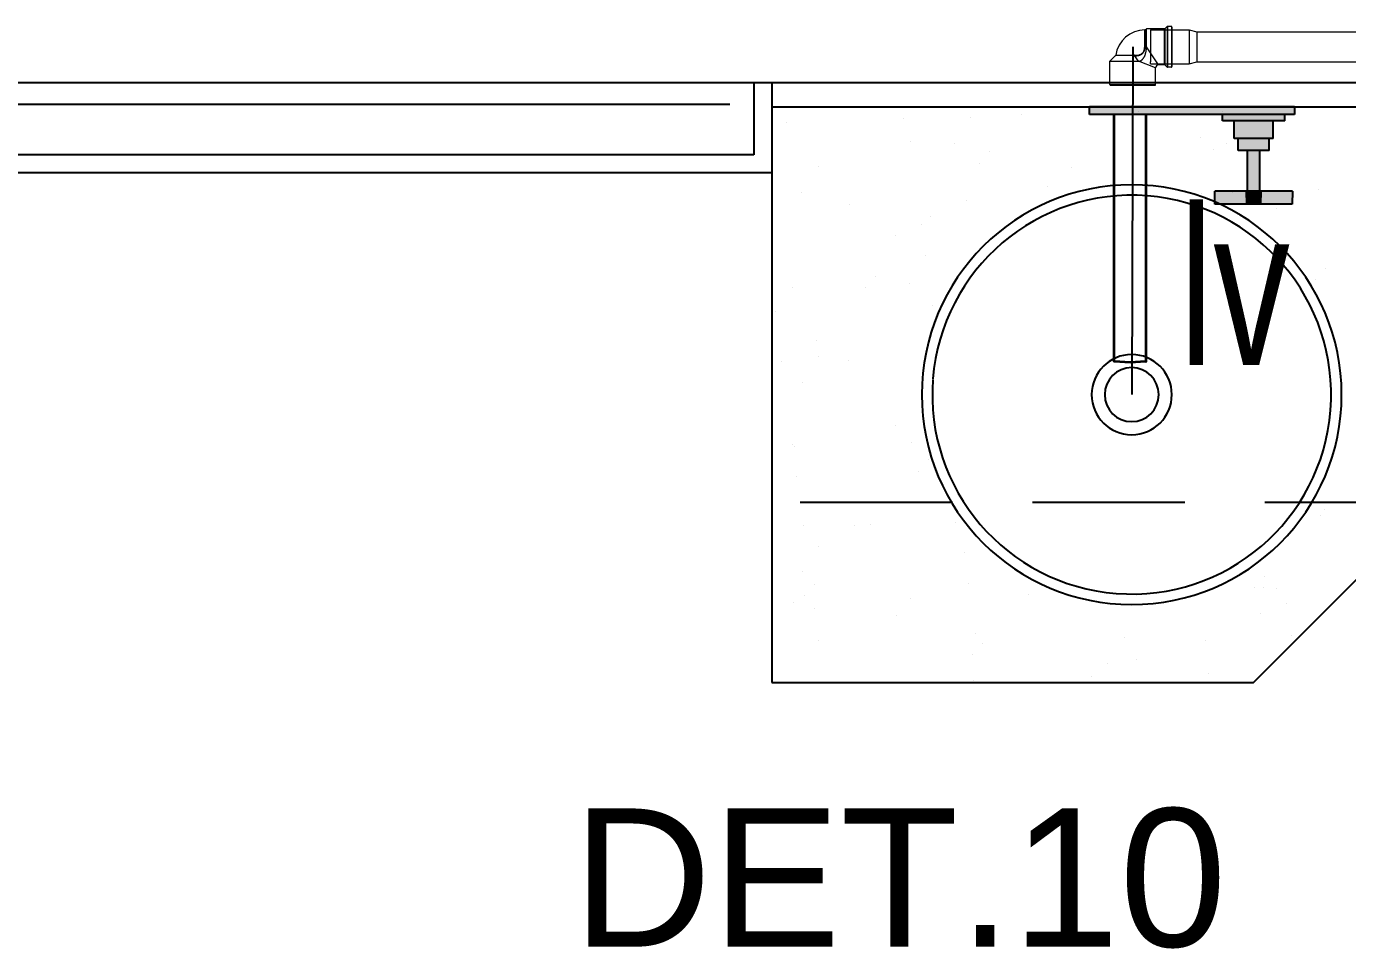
# Model space of a CAD drawing. Header units: millimetres. Extents: x 1573 to 2177, y 1587 to 1932.
# Drawn here: x 1903.029 to 1904.681, y 1909.823 to 1910.976 of the extents above; entities that cross this region are included whole.
import ezdxf

# ---------------------------------------------------------------- set-up
doc = ezdxf.new("R2010")
doc.units = ezdxf.units.MM
doc.header["$LTSCALE"] = 0.03
doc.linetypes.add('CONTINU', pattern=[0])
doc.linetypes.add('HIDDEN', pattern=[9.524999999999999, 6.35, -3.175])
for name, color, linetype in [('-HIDRO', 8, 'Continuous'), ('AF', 2, 'Continuous'), ('Prumadas_T', 2, 'Continuous')]:
    doc.layers.add(name, color=color, linetype=linetype)
doc.layers.add('TigreCad', color=2, linetype='Continuous', lineweight=13)
doc.styles.add('ARIAL', font='arial.ttf')
doc.styles.add('CELIO_COTA', font='technic_.ttf', dxfattribs={"width": 0.85})

# ---------------------------------------------------------------- blocks, each defined once
blk = doc.blocks.new('35217835p')
at = {"layer": 'TigreCad', "linetype": 'Continuous'}
for p, q in [((10.32990724760003, 14.1976573714), (11.53001045370002, 15.09998951270001)), ((10.32990716239999, 14.19765581049998), (10.33033489580004, 10.82449044179998)), ((11.53002439760002, 0.003781385699994644), (11.53000000000003, 15.09999999999999)), ((11.53002439760002, 0.003781385699994644), (11.53000000000003, 15.09999999999999)), ((26.59289321880004, 15.09999999999999), (11.53000000000003, 15.09999999999999)), ((26.59289321880004, 15.09999999999999), (11.53000000000003, 15.09999999999999)), ((26.59289321880004, -15.09999999999999), (26.59289321880004, 15.09999999999999)), ((26.59289321880004, -15.09999999999999), (26.59289321880004, 15.09999999999999)), ((28.55355339060003, 16.85355339059998), (26.94644660940003, 15.24644660939998)), ((26.94644660940003, -15.24644660940001), (26.94644660940003, 15.24644660939998)), ((28.55355339060003, 16.85355339059998), (28.55355339060003, -16.85355339060001)), ((28.90710678120001, 17), (28.90710678120001, -17)), ((32.19999999999999, 17), (28.90710678120001, 17)), ((32.19999999999999, 17), (32.19999999999999, -17)), ((32.69999999999999, 16.5), (32.69999999999999, -16.5)), ((11.53002439959999, 0.003781379299994114), (10.1998029765, -0.001856710600009137)), ((10.33033489580004, 10.82449044179998), (10.33033848939999, 10.79999701149998)), ((21.5, -15.09999999999999), (11.53002439760002, 0.003781385699994644)), ((21.5, -15.09999999999999), (11.53002439760002, 0.003781385699994644)), ((-19, -12), (-14.36148219059999, -7.361482190600015)), ((0.3220711896000239, -7.250177507399997), (0.3300619349000158, -6.896623594400012)), ((1.538986429100021, -7.331258568700008), (1.424867932000041, -7.1718115205)), ((1.538842866000039, -7.331358201400008), (1.576801619200012, -6.977786725200019)), ((4.880470398400007, -12), (1.538836893200028, -7.331350615800005)), ((10.10512345030003, -1.535603269999996), (9.826105427599998, -1.495728912999994)), ((9.980003416800002, -1.511607568000016), (9.978157099200018, -1.524225470200008)), ((10.31816927330004, -0.1127369805000171), (10.02084117390001, -0.073684197700004)), ((10.32682612150001, -0.03199091420000855), (10.02813793180002, -0.006403815100014754)), ((-19, -31.5), (-19, -12)), ((-19, -12), (4.880470398600039, -12)), ((19, -17.59999999999999), (4.880470398600039, -12)), ((19, -31.5), (19, -17.59999999999999)), ((26.59289321880004, -15.09999999999999), (21.5, -15.09999999999999)), ((26.59289321880004, -15.09999999999999), (21.5, -15.09999999999999)), ((28.55355339060003, -16.85355339060001), (26.94644660940003, -15.24644660940001)), ((32.19999999999999, -17), (28.90710678120001, -17)), ((-19, -31.5), (19, -31.5)), ((-18.5, -32), (18.5, -32))]:
    blk.add_line(p, q, dxfattribs=at)
blk.add_lwpolyline([(-14.22098712529998, -7.082924460800001), (-14.22861287259997, -7.122535359799997), (-14.25332391379999, -7.199333850599999), (-14.29006451639998, -7.271158422000013), (-14.33787814350001, -7.336139153099992), (-14.36183101309996, -7.361837358700001)], dxfattribs=at)
for centre, radius, start, end in [((10.40000000000003, -10.80000000000001), 24.9, 90.83597220210001, 171.4085674336), ((10.02942684550004, 14.59729659609999), 0.4999999992, 270.8359461052, 306.9387292093999), ((26.59289321880004, 15.59999999999999), 0.5, 270, 315.0000000024), ((28.90710678120001, 16.5), 0.5, 90, 135.0000000014), ((32.19999999999999, 16.5), 0.5, 0, 90), ((8.799095592100002, 0.1040507685999899), 1.2339955523, 354.8648166959, 359.9684410124), ((10.01012417250001, 55.29951504679997), 55.1961499389, 270.0238404315, 270.3356217212), ((8.543007709499989, 0.1228639308999959), 1.7905281988, 356.0233027036, 359.4044983422), ((-7.187035055199999, 0.06681238439998083), 18.7171317259, 354.2779115956001, 359.8001204902), ((-7.185813258400003, 0.06673302519999424), 18.7159034324, 359.8001204902, 359.8072834267), ((-0.006494437699984701, -21.32849968690002), 14.0821562795, 84.2247307717, 88.663050423), ((-0.007291019700005563, -21.69491593660001), 14.8021363901, 83.85656464640002, 88.6939317753), ((-0.03371201539999902, -21.627437071), 14.3823154605, 83.72278309, 84.2366888576), ((-117.8156414612, 16.70693242069999), 128.9331470327, 351.8839195451, 352.5217539965), ((-17.60399240739997, -145.0032709191), 146.1189045842, 78.5362332178, 79.1185372046), ((8.534060014000033, 0.1215987047999931), 1.4995511427, 352.5172570517, 355.1034218161), ((354.1425268641, -52.32515866630001), 347.7662001525, 171.3651567184, 171.6021951579), ((-18.50255608289996, -149.4788164947), 150.6837538266, 78.5396054682, 79.0558266473), ((8.319368992900024, 0.1423945690000039), 2.015017226, 352.7263994786001, 355.0352450855), ((8.547679566900001, 0.1225488409999969), 1.7858457379, 355.035649482, 356.0229926022001), ((26.59289321880004, -15.59999999999999), 0.5, 44.9999999991, 90), ((28.90710678120001, -16.5), 0.5, 224.9999999995, 270), ((32.19999999999999, -16.5), 0.5, 270, 0), ((-18.5, -31.5), 0.5, 180, 270), ((18.5, -31.5), 0.5, 270, 0)]:
    blk.add_arc(centre, radius, start, end, dxfattribs=at)
for points, start_tangent, end_tangent in [([(10.03309095719999, 0.1033710737000035), (10.03418510239999, 2.292986959800004), (10.03494110130003, 4.425311096599984), (10.03548419570001, 6.457149564600002), (10.03588071670004, 8.330245838699994), (10.03617323840001, 10.00168515179999), (10.03638756780003, 11.42844011559998), (10.03654062200002, 12.57553313049999), (10.03664331420003, 13.4150836554), (10.036702402, 13.92650049790001), (10.0367215924, 14.09734834849999)], (0.0006028150789082584, 0.9999998183069739), (-0.9999993813425919, 0.001112346364118567)), ([(10.33344064530002, 0.1042543558999967), (10.3323917495, 2.309440860199999), (10.33165370820001, 4.456897459999993), (10.33112592600003, 6.503165776599985), (10.33073649150003, 8.389568528199987), (10.33044894810001, 10.0728845342), (10.33023750900003, 11.50977872129999), (10.3300862932, 12.66502422669998), (10.32998469150004, 13.51054180149998), (10.32992618090003, 14.02559361429999), (10.32990716270001, 14.19765383999999), (10.3299264995, 14.02251534370001), (10.32998534879999, 13.50446593059999), (10.33008732500002, 12.65619553549999), (10.33023898460004, 11.4984243012), (10.33033848939999, 10.79999701149998)], (-0.0005898194529949772, 0.9999998260564914), (0.000146872701525663, -0.9999999892142047)), ([(11.53001779520002, 0.001516672399986874), (11.1158353582, -0.03746884650001903), (10.71180859060001, -0.07626899070001514), (10.31817157220001, -0.1127218312000196)], (-0.9953272262494368, -0.09655937389296959), (-0.9959678901842505, -0.08971043262593771)), ([(11.53002439760002, 0.005815248599986944), (11.11987099050003, 0.03957834150000394), (10.72108117970004, 0.07234563640000147), (10.33344064530002, 0.1042543558999967)], (-0.9969752175070625, 0.07772011114728089), (-0.9966516933108358, 0.08176430896573163)), ([(0.3220712015000231, -7.250176984999996), (-0.5309783412000115, -7.233265361700006), (-1.473492904099999, -7.220511959500016), (-2.448436459699963, -7.212872635699995), (-3.40580355039998, -7.210034148600016), (-4.313055893399962, -7.210995180499992), (-5.19115566009998, -7.214853959799996), (-6.129420646699998, -7.221750553899994), (-7.140618953799958, -7.231975961800003), (-8.221190207699976, -7.245675631900014), (-9.350607565399969, -7.262633504700005), (-10.49977338409997, -7.28226787120002), (-11.64697793759996, -7.303929370500015), (-12.70827126899997, -7.325555978200015), (-13.57221044959999, -7.344149318900008), (-14.14447440399999, -7.35690643640001), (-14.36116435279996, -7.361822201100011)], (-0.9997318326119377, 0.02315735007242126), (-0.02118001246823868, 0.9997756783758271)), ([(-14.22032747060001, -7.082908142000008), (-14.21935365979999, -7.082883953700019), (-14.07476069169996, -7.079306421200016), (-13.57544085629996, -7.067078679100007), (-12.76688893279999, -7.047721011600004), (-11.74520940769997, -7.024126781799993), (-10.60820281139996, -6.999162088500015), (-9.461425651199988, -6.975577030500006), (-8.331216660699965, -6.954155281699997), (-7.242280802399989, -6.935508382800009), (-6.221341689300004, -6.920088712899997), (-5.272015045699959, -6.907820911399995), (-4.386185820200012, -6.898441002800013), (-3.474268919400004, -6.891177220600014), (-2.50705730469997, -6.886533719400006), (-1.523180563499977, -6.885580143499993), (-0.563528147999989, -6.888959900499998), (0.3300974201999907, -6.896624815300015)], (-0.04583850591600855, 0.9989488632434537), (0.9999361643307946, -0.01129899391176483)), ([(1.538846750000005, -7.331358539099995), (1.826349363800034, -7.354106799199997), (2.126242148900019, -7.371834284500011), (2.45226753190002, -7.38379268700001), (2.817245450600012, -7.387634485999996), (3.234173510200037, -7.378904969399997), (3.711802055300041, -7.350265146600009), (4.232070251399989, -7.2941339013), (4.753735221499994, -7.208814740099996), (5.252689481000004, -7.096537335800008), (5.7198490225, -6.96052358450001), (6.160744169800012, -6.800916878300001), (6.58792347130003, -6.613225379400006), (7.012209871600021, -6.389277640000017), (7.4398621048, -6.118368140800015), (7.858285032400033, -5.800556459999996), (8.247699907400033, -5.446272915799995), (8.596868296100013, -5.066297365899999), (8.90572113760004, -4.666359006500016), (9.195473653699992, -4.216942848000002), (9.475311018000014, -3.68281148600002), (9.729668989200036, -3.061236476400012), (9.9442575164, -2.348621701900015), (10.10512343420004, -1.535603267699997)], (0.9961001379384463, -0.08822989968830425), (0.1465887808140897, 0.9891975178595218)), ([(9.978157099200018, -1.524225470200008), (9.050984652800025, -4.224187502700005), (8.164170587200033, -5.358744665700016), (7.023353990600015, -6.2375318032), (5.708437828800015, -6.82597759570001), (4.303066503900027, -7.145556579200019), (2.864747336100038, -7.244505344900006), (1.561884609400011, -7.184983692499998)], (-0.1454993223418411, -0.9893583512550268), (-0.9958224217466388, 0.09131103080493387)), ([(1.576801619200012, -6.977786725200019), (1.856792658900019, -7.005038508000013), (2.148761514, -7.027339128400001), (2.466034069600028, -7.04417174080001), (2.821014452899988, -7.053414033500019), (3.226207358500005, -7.050858331600011), (3.68985891760002, -7.029513921300008), (4.194240710400038, -6.981924018299992), (4.699274286800005, -6.906172552000015), (5.181517830500013, -6.804372270800002), (5.632326151200004, -6.679570264200009), (6.057253854999999, -6.531951667000016), (6.468532587900029, -6.357295288700016), (6.876481537199993, -6.147963392400015), (7.287183499900038, -5.893627774799995), (7.688831319100018, -5.593674099100014), (8.062060218999989, -5.258073693), (8.39621359580002, -4.896755543500007), (8.691411446500013, -4.514820674700019), (8.967500843000039, -4.084462845399997), (9.233161818300005, -3.571340310400018), (9.47363518770004, -2.972148716700019), (9.675507517000028, -2.283234701600009), (9.826105427599998, -1.495728912999994)], (0.9942869950688646, -0.1067397369161432), (0.1414662859863816, 0.9899430740851816)), ([(4.880470397700037, -11.99999999920001), (5.437013362400023, -11.9609007068), (5.986567261400012, -11.84624892709999), (6.50801889249999, -11.6611507328), (6.984318511400033, -11.41865684870001), (7.419547242900023, -11.12920368810001), (7.834572375600033, -10.78722421099999), (8.24718110949999, -10.37706764680001), (8.667510239100011, -9.876735875000008), (9.082182551100004, -9.2890725922), (9.463723890500034, -8.651195825299993), (9.799133582600007, -7.997369874000015), (10.09421044800001, -7.334171018600017), (10.36422120470002, -6.637243661100001), (10.62798053210003, -5.847630021000015), (10.8849683304, -4.933553946800004), (11.11440920860002, -3.927125669399999), (11.30200721660003, -2.868796512700015), (11.43687701810001, -1.799352746799997)], (0.999996353681341, 0.002700485886388462), (0.09884233963861369, 0.9951031061627559)), ([(21.5, -15.09999999999999), (19, -17.59999999999999)], (-1, 0), (0, -1)), ([(21.5, -15.09999999999999), (19, -17.59999999999999)], (-1, 0), (0, -1))]:
    blk.add_spline(points, degree=3, dxfattribs=dict(at, start_tangent=start_tangent, end_tangent=end_tangent))
blk = doc.blocks.new('10120250p')
at = {"layer": 'TigreCad', "linetype": 'Continuous'}
for p, q in [((-38.56829800000001, 14.19999999999999), (-6.344490000000008, 14.19999999999999)), ((-38.56829800000001, 14.19999999999999), (-38.56829800000001, 12.5)), ((-38.56829800000001, 12.5), (-38.56829800000001, -12.5)), ((-6.344490000000008, 14.19999999999999), (0, 12.5)), ((-6.344490000000008, 14.19999999999999), (-6.344490000000008, -14.20000000000002)), ((0, 12.5), (0, -12.5)), ((-38.56829800000001, -14.20000000000002), (-38.56829800000001, -12.5)), ((-38.56829800000001, -14.20000000000002), (-6.344490000000008, -14.20000000000002)), ((-6.344490000000008, -14.20000000000002), (0, -12.5))]:
    blk.add_line(p, q, dxfattribs=at)

msp = doc.modelspace()

# ---------------------------------------------------------------- hatches: boundary and pattern name
at = {"layer": '-HIDRO'}
h = msp.add_hatch(color=256, dxfattribs=at)
h.dxf.hatch_style = 1
h.paths.add_polyline_path([(1904.358034249412, 1910.875296773298), (1904.40896973826, 1910.875296773298), (1904.408969743615, 1910.865495535068), (1904.358034249412, 1910.865495535068)])
h = msp.add_hatch(color=256, dxfattribs=at)
h.dxf.hatch_style = 1
h.paths.add_polyline_path([(1904.40896973826, 1910.875296773298), (1904.614255222953, 1910.875296773298), (1904.614251827252, 1910.865495535068), (1904.408969743615, 1910.865495535068)])
h = msp.add_hatch(color=256, dxfattribs=at)
h.dxf.hatch_style = 1
h.paths.add_polyline_path([(1904.524346700753, 1910.865495535068), (1904.602292789253, 1910.865495535068), (1904.602292992113, 1910.857778101218), (1904.524346497893, 1910.857778101218)])
h = msp.add_hatch(color=256, dxfattribs=at)
h.dxf.hatch_style = 1
h.paths.add_polyline_path([(1904.539009633233, 1910.857778101218), (1904.587629856772, 1910.857778101218), (1904.587629989072, 1910.835692318478), (1904.539009500932, 1910.835692318478)])
h = msp.add_hatch(color=256, dxfattribs=at)
h.dxf.hatch_style = 1
h.paths.add_polyline_path([(1904.543948780313, 1910.835692318478), (1904.582690744972, 1910.835692318478), (1904.582690780253, 1910.820779281668), (1904.543948709753, 1910.820779281668)])
h = msp.add_hatch(color=256, dxfattribs=at)
h.dxf.hatch_style = 1
h.paths.add_polyline_path([(1904.555602381713, 1910.820779281668), (1904.571037245003, 1910.820779281668), (1904.571037245003, 1910.769855168762), (1904.555602381713, 1910.769855039922)])
h = msp.add_hatch(color=256, dxfattribs=at)
h.dxf.hatch_style = 1
h.paths.add_polyline_path([(1904.514691243892, 1910.769855172699), (1904.554359409982, 1910.769855035988), (1904.554644622368, 1910.753495604775), (1904.514976861106, 1910.753495673529)])
h = msp.add_hatch(color=256, dxfattribs=at)
h.dxf.hatch_style = 1
h.paths.add_polyline_path([(1904.555131071783, 1910.769855035988), (1904.571508753691, 1910.769855172698), (1904.57122320472, 1910.75349557604), (1904.555416757217, 1910.753495603436)])
h = msp.add_hatch(color=256, dxfattribs=at)
h.dxf.hatch_style = 1
h.paths.add_polyline_path([(1904.572280384543, 1910.769855035988), (1904.611948245805, 1910.769855035988), (1904.61166262836, 1910.753495505948), (1904.571995203426, 1910.753495574701)])

# ---------------------------------------------------------------- linework, layer by layer
for p, q in [((1906.510889250721, 1910.905296773297), (1900.740389250723, 1910.905296773313)), ((1903.938389250705, 1910.905296773299), (1903.938389250706, 1910.8152967733)), ((1903.960889250705, 1910.905296773299), (1903.960889250706, 1910.792796773299)), ((1903.960889250706, 1910.905296773296), (1903.960889250706, 1910.875296773296)), ((1903.908389250687, 1910.878296773299), (1900.887389250716, 1910.8782967733)), ((1903.960889250706, 1910.875296773297), (1903.960889250706, 1910.155296773298)), ((1903.960889250706, 1910.875296773296), (1906.480889250706, 1910.875296773297)), ((1904.125730031801, 1910.860384371045), (1904.125730031801, 1910.860384371045)), ((1904.209552305387, 1910.862052853715), (1904.209552305387, 1910.862052853715)), ((1904.272554003, 1910.865184464933), (1904.272554003, 1910.865184464933)), ((1904.419377974199, 1910.869984558821), (1904.419377974199, 1910.869984558821)), ((1904.523967479583, 1910.869091408872), (1904.523967479583, 1910.869091408872)), ((1904.566201945398, 1910.874784652708), (1904.566201945398, 1910.874784652708)), ((1903.978906060603, 1910.855584277157), (1903.978906060603, 1910.855584277157)), ((1904.134253568382, 1910.832080099101), (1904.134253568382, 1910.832080099101)), ((1904.189081190309, 1910.82991963963), (1904.189081190309, 1910.82991963963)), ((1904.497010227286, 1910.837322428767), (1904.497010227286, 1910.837322428767)), ((1904.529189179903, 1910.829428657193), (1904.529189179903, 1910.829428657193)), ((1903.938389250706, 1910.8152967733), (1900.887389250716, 1910.8152967733)), ((1904.233478189748, 1910.818970365616), (1904.233478189748, 1910.818970365616)), ((1904.512969278604, 1910.821929031433), (1904.512969278604, 1910.821929031433)), ((1904.018739779758, 1910.800511673792), (1904.018739779758, 1910.800511673792)), ((1904.220608196293, 1910.80492523235), (1904.220608196293, 1910.80492523235)), ((1904.335923599638, 1910.798835306558), (1904.335923599638, 1910.798835306558)), ((1903.960889250706, 1910.792796773299), (1900.887389250716, 1910.7927967733)), ((1903.99826866468, 1910.768378459707), (1903.99826866468, 1910.768378459707)), ((1904.306197701657, 1910.775781248843), (1904.306197701657, 1910.775781248843)), ((1904.498236929713, 1910.767213567119), (1904.498236929713, 1910.767213567119)), ((1904.537344978498, 1910.767479216475), (1904.537344978498, 1910.767479216475)), ((1904.645060900912, 1910.772013661007), (1904.645060900912, 1910.772013661007)), ((1904.057765016116, 1910.752813285456), (1904.057765016116, 1910.752813285456)), ((1904.204588987315, 1910.757613379343), (1904.204588987315, 1910.757613379343)), ((1904.591608512049, 1910.747837502488), (1904.591608512049, 1910.747837502488)), ((1904.147879719692, 1910.728579204243), (1904.147879719692, 1910.728579204243)), ((1904.159861827185, 1910.738632203333), (1904.159861827185, 1910.738632203333)), ((1904.115385176028, 1910.714240068922), (1904.115385176028, 1910.714240068922)), ((1904.153101420012, 1910.688916452563), (1904.153101420012, 1910.688916452563)), ((1904.56302460136, 1910.155296773298), (1905.087545680293, 1910.679817852232)), ((1904.090363862528, 1910.662788483695), (1904.090363862528, 1910.662788483695)), ((1904.653464438144, 1910.673200257974), (1904.653464438144, 1910.673200257974)), ((1903.986320928865, 1910.649776214206), (1903.986320928865, 1910.649776214206)), ((1904.077493869073, 1910.648743350429), (1904.077493869073, 1910.648743350429)), ((1904.133144900064, 1910.654576308094), (1904.133144900064, 1910.654576308094)), ((1904.640594444689, 1910.659155124708), (1904.640594444689, 1910.659155124708)), ((1903.965057540067, 1910.618660350249), (1903.965057540067, 1910.618660350249)), ((1904.161257218607, 1910.626967011845), (1904.161257218607, 1910.626967011845)), ((1904.016747499965, 1910.582450321412), (1904.016747499965, 1910.582450321412)), ((1904.019170935162, 1910.56321396272), (1904.019170935162, 1910.56321396272)), ((1903.973213338661, 1910.556710909531), (1903.973213338661, 1910.556710909531)), ((1904.056830112618, 1910.55788685692), (1904.056830112618, 1910.55788685692)), ((1903.998699820084, 1910.531080748635), (1903.998699820084, 1910.531080748635)), ((1904.115816331431, 1910.476942357849), (1904.115816331431, 1910.476942357849)), ((1903.986839489972, 1910.453210014673), (1903.986839489972, 1910.453210014673)), ((1903.988865096933, 1910.450315771331), (1903.988865096933, 1910.450315771331)), ((1904.135689068132, 1910.455115865218), (1904.135689068132, 1910.455115865218)), ((1904.157242659505, 1910.433721547954), (1904.157242659505, 1910.433721547954)), ((1903.992061190292, 1910.413547262993), (1903.992061190292, 1910.413547262993)), ((1904.14437266605, 1910.419676414688), (1904.14437266605, 1910.419676414688)), ((1904.651540865675, 1910.371279169521), (1904.651540865675, 1910.371279169521)), ((1904.000216988886, 1910.351597822275), (1904.000216988886, 1910.351597822275)), ((1904.06424498088, 1910.352078793969), (1904.06424498088, 1910.352078793969)), ((1904.083626296942, 1910.353383385671), (1904.083626296942, 1910.353383385671)), ((1904.189943501116, 1910.355324217484), (1904.189943501116, 1910.355324217484)), ((1904.646726872557, 1910.363795159949), (1904.646726872557, 1910.363795159949)), ((1904.019602090565, 1910.325916251647), (1904.019602090565, 1910.325916251647)), ((1904.201887020142, 1910.318353029732), (1904.201887020142, 1910.318353029732)), ((1903.999130975487, 1910.293783037562), (1903.999130975487, 1910.293783037562)), ((1904.5772289079, 1910.287951440311), (1904.5772289079, 1910.287951440311)), ((1904.014128332285, 1910.277539666034), (1904.014128332285, 1910.277539666034)), ((1904.207108720462, 1910.278690278053), (1904.207108720462, 1910.278690278053)), ((1904.281578135832, 1910.264989530571), (1904.281578135832, 1910.264989530571)), ((1904.564358914445, 1910.273906307045), (1904.564358914445, 1910.273906307045)), ((1904.57522607823, 1910.274589718347), (1904.57522607823, 1910.274589718347)), ((1904.592470822856, 1910.273242080342), (1904.592470822856, 1910.273242080342)), ((1903.987930193435, 1910.255389342795), (1903.987930193435, 1910.255389342795)), ((1904.00125833883, 1910.263494532767), (1904.00125833883, 1910.263494532767)), ((1904.134754164633, 1910.260189436684), (1904.134754164633, 1910.260189436684)), ((1904.604978430259, 1910.253752147105), (1904.604978430259, 1910.253752147105)), ((1904.013843140197, 1910.248096927417), (1904.013843140197, 1910.248096927417)), ((1904.116247486835, 1910.239644646777), (1904.116247486835, 1910.239644646777)), ((1904.571999707778, 1910.241108866257), (1904.571999707778, 1910.241108866257)), ((1904.215264519057, 1910.216740837335), (1904.215264519057, 1910.216740837335)), ((1904.019064840517, 1910.208434175738), (1904.019064840517, 1910.208434175738)), ((1904.224121456483, 1910.204654612213), (1904.224121456483, 1910.204654612213)), ((1904.401658297227, 1910.21170090042), (1904.401658297227, 1910.21170090042)), ((1904.503612545337, 1910.207613278028), (1904.503612545337, 1910.207613278028)), ((1904.610200130578, 1910.214089395425), (1904.610200130578, 1910.214089395425)), ((1904.211251463028, 1910.190609478947), (1904.211251463028, 1910.190609478947)), ((1904.416934550313, 1910.183496044791), (1904.416934550313, 1910.183496044791)), ((1904.381187182149, 1910.179567686335), (1904.381187182149, 1910.179567686335)), ((1904.507261062545, 1910.167018632758), (1904.507261062545, 1910.167018632758)), ((1903.960889250706, 1910.155296773298), (1904.56302460136, 1910.155296773298)), ((1904.213613120147, 1910.157418444982), (1904.213613120147, 1910.157418444982)), ((1904.360437091346, 1910.16221853887), (1904.360437091346, 1910.16221853887))]:
    msp.add_line(p, q, dxfattribs=at)
at = {"layer": '-HIDRO', "linetype": 'CONTINU'}
for p, q in [((1904.614255222953, 1910.875296773298), (1904.358034231773, 1910.875296773298)), ((1904.358034249412, 1910.865495535068), (1904.358034249412, 1910.875296742428)), ((1904.614251858123, 1910.865495535068), (1904.358034249412, 1910.865495535068)), ((1904.388595531773, 1910.557048770498), (1904.388595531773, 1910.865495535068)), ((1904.389327071392, 1910.557048770498), (1904.389327071392, 1910.865495535068)), ((1904.428612586193, 1910.557048770498), (1904.428612586193, 1910.865495535068)), ((1904.429343940592, 1910.557048770498), (1904.429343940592, 1910.865495535068)), ((1904.524346497893, 1910.857778101218), (1904.524346700753, 1910.865495535068)), ((1904.602292992113, 1910.857778101218), (1904.602292789253, 1910.865495535068)), ((1904.614255222953, 1910.875296773298), (1904.614251827252, 1910.865495535068)), ((1904.602292992113, 1910.857778101218), (1904.524346497893, 1910.857778101218)), ((1904.539009500932, 1910.835692318478), (1904.539009633233, 1910.857778035068)), ((1904.587629989072, 1910.835692318478), (1904.587629856773, 1910.857778035068)), ((1904.587629989072, 1910.835692318478), (1904.539009500932, 1910.835692318478)), ((1904.543948709753, 1910.820779281668), (1904.543948780313, 1910.835692186178)), ((1904.582690780253, 1910.820779281668), (1904.582690744973, 1910.835692186178)), ((1904.582690780253, 1910.820779281668), (1904.543948709753, 1910.820779281668)), ((1904.555602381713, 1910.769855172698), (1904.555602381713, 1910.820779281668)), ((1904.571037245003, 1910.769855172698), (1904.571037245003, 1910.820779281668)), ((1904.514976861953, 1910.753495625018), (1904.514691243893, 1910.769855172698)), ((1904.554359409982, 1910.769855035988), (1904.514691614333, 1910.769855172698)), ((1904.554659695702, 1910.769859362198), (1904.554359409982, 1910.769855035988)), ((1904.554644622322, 1910.753495607378), (1904.554359409982, 1910.769855035988)), ((1904.555070341672, 1910.769859362198), (1904.554659695702, 1910.769859362198)), ((1904.555115323672, 1910.769857629068), (1904.555070341672, 1910.769859362198)), ((1904.555131071783, 1910.769855035988), (1904.555115358952, 1910.769857611428)), ((1904.571508753383, 1910.769855172698), (1904.555131071783, 1910.769855035988)), ((1904.555416755993, 1910.753495673528), (1904.555131071783, 1910.769855035988)), ((1904.571508753383, 1910.769855155058), (1904.571223205883, 1910.753495642658)), ((1904.571524466212, 1910.769857611428), (1904.571508753383, 1910.769855172698)), ((1904.571569452622, 1910.769859362198), (1904.571524466212, 1910.769857611428)), ((1904.571980063313, 1910.769859362198), (1904.571569452622, 1910.769859362198)), ((1904.572280349033, 1910.769855035988), (1904.571980063313, 1910.769859362198)), ((1904.572280384313, 1910.769855022758), (1904.571995202843, 1910.753495541228)), ((1904.611948210832, 1910.769855035988), (1904.572280349033, 1910.769855035988)), ((1904.611948246113, 1910.769855053628), (1904.611662628052, 1910.753495488308)), ((1904.611662628052, 1910.753495505948), (1904.514977197113, 1910.753495673528)), ((1904.389327071392, 1910.557048744038), (1904.388595531773, 1910.557048744038)), ((1904.389310939613, 1910.556426007938), (1904.389310688242, 1910.556576834348)), ((1904.389315953782, 1910.556797281428), (1904.389313885493, 1910.556731290188)), ((1904.389316778452, 1910.556312957588), (1904.389314507303, 1910.556337922598)), ((1904.389327071392, 1910.557048814598), (1904.389315953782, 1910.556797400498)), ((1904.389319534703, 1910.556294492918), (1904.389316778452, 1910.556312984048)), ((1904.389322714313, 1910.556282956358), (1904.389319534703, 1910.556294492918)), ((1904.389326903812, 1910.556278100948), (1904.389322714313, 1910.556282956358)), ((1904.408969745003, 1910.555248670238), (1904.389326903812, 1910.556278100948)), ((1904.408969912583, 1910.556019405938), (1904.389327071392, 1910.557048841058)), ((1904.428612586193, 1910.556278100948), (1904.408969745003, 1910.555248621728)), ((1904.428612586193, 1910.557048770498), (1904.408969912583, 1910.556019383888)), ((1904.428622310243, 1910.556831454518), (1904.428612586193, 1910.557048814598)), ((1904.429343940592, 1910.557048744038), (1904.428612586193, 1910.557048744038)), ((1904.428619937662, 1910.556294492918), (1904.428616202393, 1910.556281681868)), ((1904.428622693913, 1910.556312984048), (1904.428619937662, 1910.556294492918)), ((1904.428624612262, 1910.556764003568), (1904.428622310243, 1910.556831551538)), ((1904.428624965062, 1910.556337922598), (1904.428622693913, 1910.556312984048)), ((1904.428628532753, 1910.556425985888), (1904.428628784123, 1910.556576834348))]:
    msp.add_line(p, q, dxfattribs=at)
at = {"layer": '-HIDRO', "linetype": 'HIDDEN'}
msp.add_line((1906.510889250721, 1910.380296773272), (1903.960889250706, 1910.380296773269), dxfattribs=at)
at = {"layer": '-HIDRO'}
for points in [[(1904.673389250716, 1910.515296773313, 1), (1904.14838925072, 1910.515296773313, 1)], [(1904.461068766738, 1910.515296773313, 1), (1904.360709734702, 1910.515296773313, 1)], [(1904.444639261906, 1910.515296773313, 1), (1904.377139239535, 1910.515296773313, 1)]]:
    msp.add_lwpolyline(points, format="xyb", close=True, dxfattribs=at)
msp.add_lwpolyline([(1904.162247354051, 1910.534404307055, 1563.580026749659), (1904.162297049114, 1910.535040327333)], format="xyb", dxfattribs=at)
at = {"layer": '-HIDRO', "linetype": 'CONTINU'}
for points in [[(1904.389326903812, 1910.556278100948), (1904.388954532233, 1910.556396575598), (1904.388693358803, 1910.556672535758), (1904.388595531773, 1910.557048744038)], [(1904.389310688242, 1910.556576834348), (1904.389311411483, 1910.556625661868), (1904.389312487523, 1910.556677527878), (1904.389313885493, 1910.556731263728)], [(1904.389310939613, 1910.556426007938), (1904.389311226263, 1910.556413183658), (1904.389311543782, 1910.556400822428), (1904.389311914223, 1910.556388937478)], [(1904.389312099443, 1910.556383993868), (1904.389312791812, 1910.556367169718), (1904.389313581202, 1910.556351761178), (1904.389314507303, 1910.556337922598)], [(1904.408969745003, 1910.555248670238), (1904.408954940633, 1910.555354285328), (1904.408954940633, 1910.555631277428), (1904.408969727363, 1910.556019383888)], [(1904.408969745003, 1910.555248670238), (1904.408984531733, 1910.555354285328), (1904.408984531733, 1910.555631273018), (1904.408969762643, 1910.556019361838)], [(1904.428612586193, 1910.556278100948), (1904.428984940133, 1910.556396575598), (1904.429246131202, 1910.556672535758), (1904.429343940592, 1910.557048744038)], [(1904.428628784123, 1910.556576834348), (1904.428627875663, 1910.556635663748), (1904.428626482103, 1910.556698422458), (1904.428624612262, 1910.556763955058)], [(1904.428627390562, 1910.556383993868), (1904.428626698193, 1910.556367130028), (1904.428625891162, 1910.556351725898), (1904.428624965062, 1910.556337922598)], [(1904.428628532753, 1910.556425985888), (1904.428628246103, 1910.556413183658), (1904.428627928583, 1910.556400831248), (1904.428627558143, 1910.556388937478)]]:
    msp.add_lwpolyline(points, dxfattribs=at)
at = {"layer": 'AF', "ltscale": 100}
msp.add_line((1904.412188487085, 1910.950294951167), (1904.41088925072, 1910.515296773313), dxfattribs=at)
at = {"layer": 'TigreCad', "ltscale": 100}
for p, q in [((1904.492424011525, 1910.969044951167), (1905.56542801253, 1910.969044951167)), ((1904.492424011525, 1910.931544951167), (1905.56542801253, 1910.931544951167))]:
    msp.add_line(p, q, dxfattribs=at)

# ---------------------------------------------------------------- block references
at = {"layer": 'AF', "ltscale": 100, "xscale": 0.0015, "yscale": 0.0015, "zscale": 0.0015}
msp.add_blockref('10120250p', (1904.492424011525, 1910.950294951167), dxfattribs=at)
at = {"layer": 'TigreCad', "ltscale": 100, "xscale": 0.0015, "yscale": 0.0015, "zscale": 0.0015}
msp.add_blockref('35217835p', (1904.412188487085, 1910.950294951167), dxfattribs=at)

# ---------------------------------------------------------------- texts
at = {"insert": (1903.711412536231, 1909.997818502433), "char_height": 0.1727999999998691, "width": 3.65695455554487, "attachment_point": 1, "style": 'ARIAL'}
msp.add_mtext('DET.10', dxfattribs=at)
at = {"layer": 'Prumadas_T', "style": 'CELIO_COTA', "width": 0.85}
msp.add_text('lv', height=0.1965521376000001, rotation=1.411318130654744e-09, dxfattribs=at).set_placement((1904.470419146524, 1910.552356713545))

doc.saveas('drawing.dxf')
